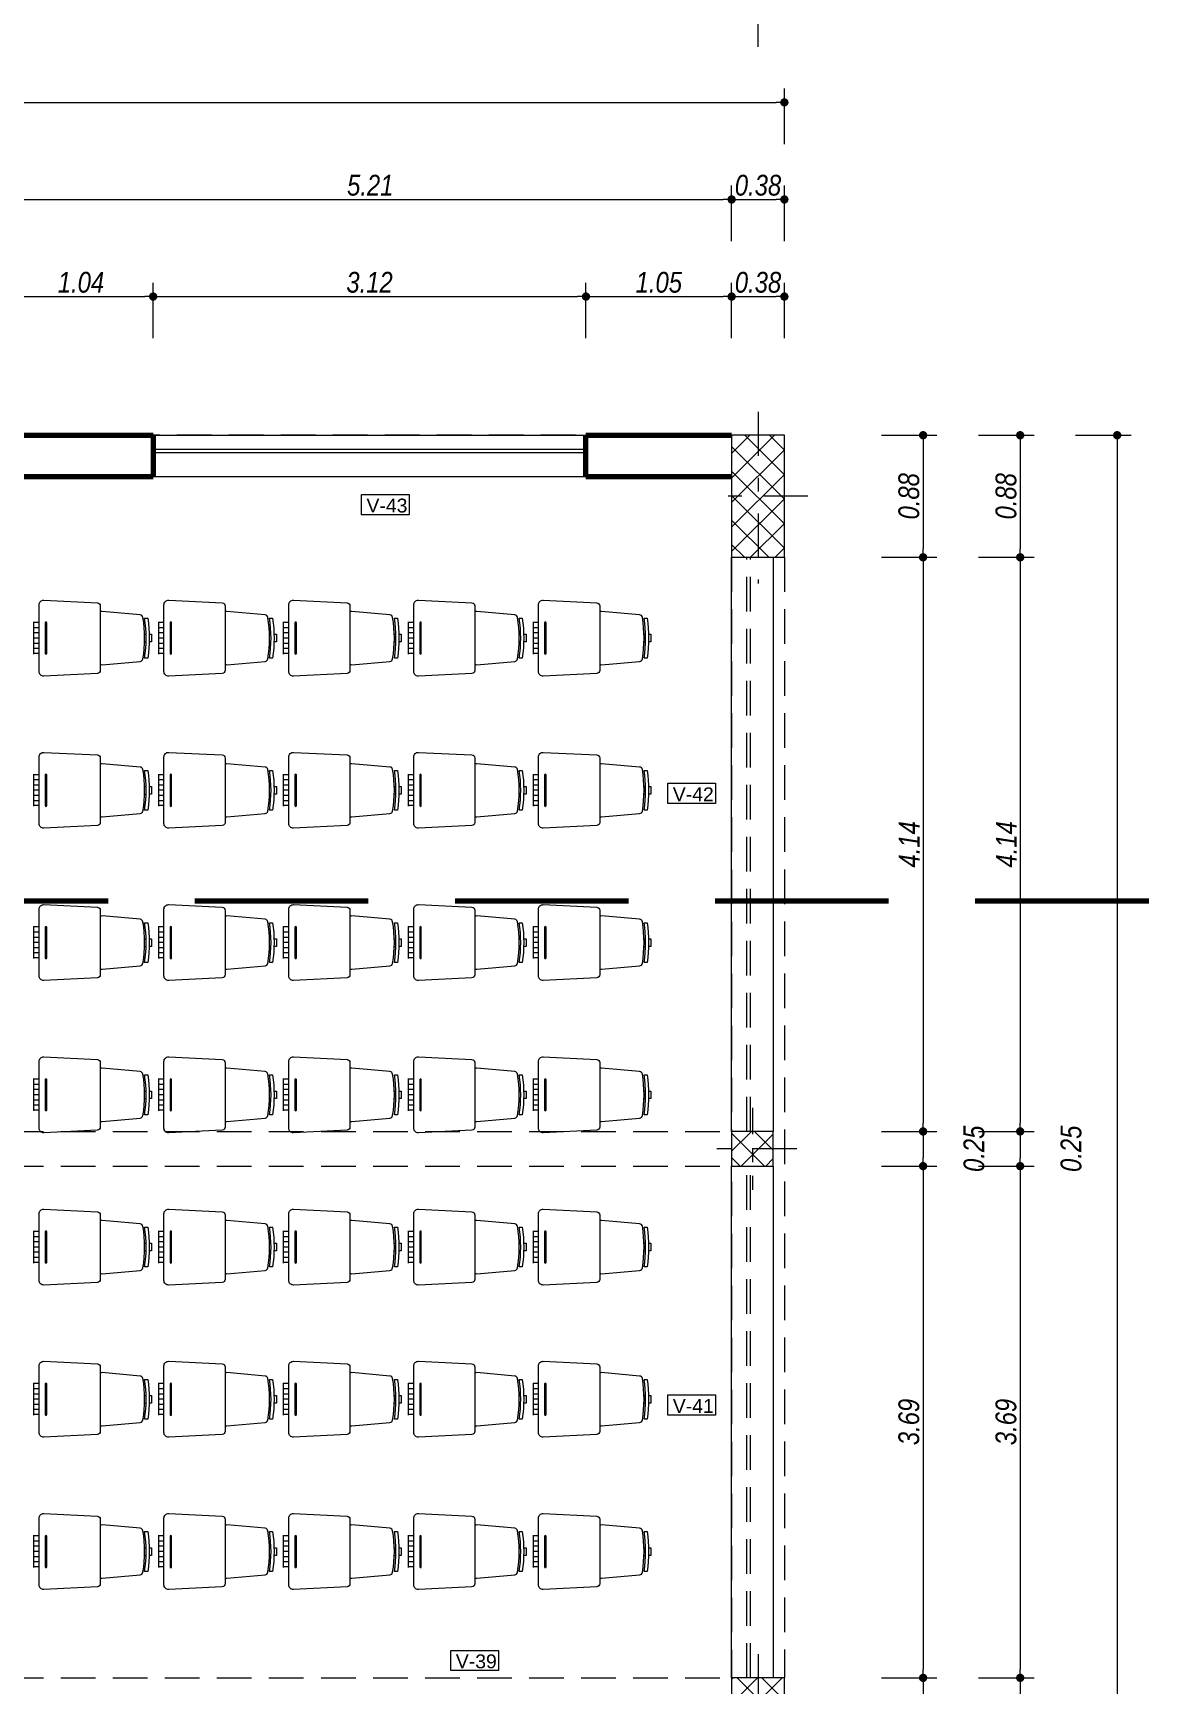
# Model space of a CAD drawing. Header units: inches. Extents: x 140 to 978, y -82 to 38.
# Drawn here: x 723.52 to 731.72, y 13.46 to 25.37 of the extents above; entities that cross this region are included whole.
import ezdxf

# ---------------------------------------------------------------- set-up
doc = ezdxf.new("R2010")
doc.units = ezdxf.units.IN
doc.header["$MEASUREMENT"] = 0
for name, pattern in [('DASHDOT2', [12.7, 6.35, -3.175, 0, -3.175]), ('DASHED', [0.75, 0.5, -0.25]), ('DASHED2', [0.375, 0.25, -0.125])]:
    doc.linetypes.add(name, pattern=pattern)
doc.layers.get('0').update_dxf_attribs({"lineweight": 0})
for name, color, linetype, lineweight in [('UNSAAC-COLUMNA', 24, 'Continuous', 0), ('UNSAAC-COTA', 48, 'Continuous', 0), ('UNSAAC-EJE COLUMNA', 22, 'DASHDOT2', 0), ('UNSAAC-FACHADA(2DO PLANO)', 7, 'Continuous', 30), ('UNSAAC-LINEA DE CORTE', 7, 'Continuous', 70), ('UNSAAC-MUEBLE', 254, 'Continuous', 0), ('UNSAAC-MURETE', 146, 'Continuous', 20), ('UNSAAC-MUROS', 7, 'Continuous', 70), ('UNSAAC-PROYECCIONES', 38, 'DASHED2', 0), ('UNSAAC-TEXTOS', 250, 'Continuous', 0), ('UNSAAC-TEXTURAS', 250, 'Continuous', 0), ('UNSAAC-VANOS', 24, 'Continuous', 0)]:
    doc.layers.add(name, color=color, linetype=linetype, lineweight=lineweight)
doc.styles.add('narrow', font='')
doc.styles.get("Standard").update_dxf_attribs({"font": 'arial.ttf'})
doc.styles.get('narrow').set_extended_font_data('Arial Narrow', italic=True)
doc.dimstyles.new('1EN75', dxfattribs={"dimtxt": 0.15, "dimasz": 0.06, "dimexe": 0.1, "dimexo": 0.15, "dimgap": 0.025, "dimtad": 1, "dimzin": 1, "dimdsep": 46, "dimtxsty": 'narrow', "dimblk": 'DOT', "dimcen": 0.1, "dimclrd": 256, "dimclre": 256, "dimclrt": 256, "dimaunit": 1, "dimadec": 3, "dimazin": 0, "dimtfac": 1, "dimtmove": 2, "dimatfit": 3, "dimldrblk": 'ARCHTICK', "dimfxl": 0.3, "dimfxlon": 1, "dimtolj": 1, "dimtzin": 0, "dimlwd": 0, "dimlwe": 0, "dimarcsym": 0})

# ---------------------------------------------------------------- blocks, each defined once
blk = doc.blocks.new('CARP-UNIP')
at = {"layer": 'UNSAAC-MUEBLE'}
for p, q in [((-0.106, 0.036), (0.104, 0.036)), ((-0.102, 0), (-0.102, 0.036)), ((-0.068, 0), (-0.068, 0.036)), ((-0.034, 0), (-0.034, 0.036)), ((0, 0), (0, 0.036)), ((0.034, 0), (0.034, 0.036)), ((0.068, 0), (0.068, 0.036)), ((0.1, 0), (0.1, 0.036)), ((-0.025, -0.69), (-0.025, -0.7)), ((0.025, -0.69), (0.025, -0.7))]:
    blk.add_line(p, q, dxfattribs=at)
for points in [[(0.231, -0.381), (0.248, -0.031, 0.428923), (0.218, 0), (-0.218, 0, 0.428923), (-0.248, -0.031), (-0.231, -0.381, 0.399656), (-0.211, -0.4), (0.211, -0.4, 0.399656)], [(-0.1, -0.04), (0.1, -0.04, -1), (0.1, -0.05), (-0.1, -0.05, -1)], [(-0.13, -0.69), (-0.13, -0.71, 0.075134), (0.13, -0.71), (0.13, -0.69, -0.076923)]]:
    blk.add_lwpolyline(points, format="xyb", close=True, dxfattribs=at)
blk.add_lwpolyline([(0.171, -0.4, -0.153788), (0.174, -0.412), (0.152, -0.661, -0.343052), (0.136, -0.679, -0.081306), (-0.136, -0.679, -0.343182), (-0.152, -0.661), (-0.174, -0.412, -0.15361), (-0.171, -0.4)], format="xyb", dxfattribs=at)
blk.add_lwpolyline([(-0.025, -0.72), (-0.025, -0.735), (0.025, -0.735), (0.025, -0.72)], dxfattribs=at)
blk = doc.blocks.new('_Dot')
at = {"color": 0, "linetype": 'ByBlock', "lineweight": -2}
blk.add_line((-0.5, 0), (-1, 0), dxfattribs=at)
at = {"color": 0, "linetype": 'ByBlock', "const_width": 0.5}
blk.add_lwpolyline([(-0.25, 0, 1), (0.25, 0, 1)], format="xyb", close=True, dxfattribs=at)
blk = doc.blocks.new('*D195')
at = {"layer": 'Defpoints', "color": 0, "transparency": 16777216}
for p in [(724.39, 23.469), (723.35, 22.469), (724.39, 22.469)]:
    blk.add_point(p, dxfattribs=at)
at = {"layer": 'UNSAAC-COTA', "lineweight": 0, "transparency": 16777216}
for p, q in [((723.35, 23.169), (723.35, 23.569)), ((723.41, 23.469), (724.33, 23.469)), ((724.39, 23.169), (724.39, 23.569))]:
    blk.add_line(p, q, dxfattribs=at)
at = {"layer": 'UNSAAC-COTA', "lineweight": 0, "transparency": 16777216, "xscale": 0.06, "yscale": 0.06, "zscale": 0.06, "rotation": 180}
blk.add_blockref('_Dot', (723.35, 23.469), dxfattribs=at)
at = {"layer": 'UNSAAC-COTA', "lineweight": 0, "transparency": 16777216, "xscale": 0.06, "yscale": 0.06, "zscale": 0.06}
blk.add_blockref('_Dot', (724.39, 23.469), dxfattribs=at)
at = {"layer": 'UNSAAC-COTA', "transparency": 16777216, "insert": (723.87, 23.571), "char_height": 0.15, "attachment_point": 5, "style": 'narrow'}
blk.add_mtext('\\A1;1.04', dxfattribs=at)
blk = doc.blocks.new('_ArchTick')
at = {"layer": 'UNSAAC-FACHADA(2DO PLANO)', "color": 0, "const_width": 0.15}
blk.add_lwpolyline([(-0.5, -0.5), (0.5, 0.5)], dxfattribs=at)
blk = doc.blocks.new('*D196')
at = {"layer": 'Defpoints', "color": 0, "transparency": 16777216}
for p in [(727.51, 23.469), (724.39, 22.469), (727.51, 22.469)]:
    blk.add_point(p, dxfattribs=at)
at = {"layer": 'UNSAAC-COTA', "lineweight": 0, "transparency": 16777216}
for p, q in [((724.39, 23.169), (724.39, 23.569)), ((724.45, 23.469), (727.45, 23.469)), ((727.51, 23.169), (727.51, 23.569))]:
    blk.add_line(p, q, dxfattribs=at)
at = {"layer": 'UNSAAC-COTA', "lineweight": 0, "transparency": 16777216, "xscale": 0.06, "yscale": 0.06, "zscale": 0.06, "rotation": 180}
blk.add_blockref('_Dot', (724.39, 23.469), dxfattribs=at)
at = {"layer": 'UNSAAC-COTA', "lineweight": 0, "transparency": 16777216, "xscale": 0.06, "yscale": 0.06, "zscale": 0.06}
blk.add_blockref('_Dot', (727.51, 23.469), dxfattribs=at)
at = {"layer": 'UNSAAC-COTA', "transparency": 16777216, "insert": (725.95, 23.571), "char_height": 0.15, "attachment_point": 5, "style": 'narrow'}
blk.add_mtext('\\A1;3.12', dxfattribs=at)
blk = doc.blocks.new('*D197')
at = {"layer": 'Defpoints', "color": 0, "transparency": 16777216}
for p in [(728.56, 23.469), (727.51, 22.469), (728.56, 22.469)]:
    blk.add_point(p, dxfattribs=at)
at = {"layer": 'UNSAAC-COTA', "lineweight": 0, "transparency": 16777216}
for p, q in [((727.51, 23.169), (727.51, 23.569)), ((727.57, 23.469), (728.5, 23.469)), ((728.56, 23.169), (728.56, 23.569))]:
    blk.add_line(p, q, dxfattribs=at)
at = {"layer": 'UNSAAC-COTA', "lineweight": 0, "transparency": 16777216, "xscale": 0.06, "yscale": 0.06, "zscale": 0.06, "rotation": 180}
blk.add_blockref('_Dot', (727.51, 23.469), dxfattribs=at)
at = {"layer": 'UNSAAC-COTA', "lineweight": 0, "transparency": 16777216, "xscale": 0.06, "yscale": 0.06, "zscale": 0.06}
blk.add_blockref('_Dot', (728.56, 23.469), dxfattribs=at)
at = {"layer": 'UNSAAC-COTA', "transparency": 16777216, "insert": (728.035, 23.571), "char_height": 0.15, "attachment_point": 5, "style": 'narrow'}
blk.add_mtext('\\A1;1.05', dxfattribs=at)
blk = doc.blocks.new('*D198')
at = {"layer": 'Defpoints', "color": 0, "transparency": 16777216}
for p in [(728.94, 23.469), (728.56, 22.469), (728.94, 22.469)]:
    blk.add_point(p, dxfattribs=at)
at = {"layer": 'UNSAAC-COTA', "lineweight": 0, "transparency": 16777216}
for p, q in [((728.56, 23.169), (728.56, 23.569)), ((728.62, 23.469), (728.88, 23.469)), ((728.94, 23.169), (728.94, 23.569))]:
    blk.add_line(p, q, dxfattribs=at)
at = {"layer": 'UNSAAC-COTA', "lineweight": 0, "transparency": 16777216, "xscale": 0.06, "yscale": 0.06, "zscale": 0.06, "rotation": 180}
blk.add_blockref('_Dot', (728.56, 23.469), dxfattribs=at)
at = {"layer": 'UNSAAC-COTA', "lineweight": 0, "transparency": 16777216, "xscale": 0.06, "yscale": 0.06, "zscale": 0.06}
blk.add_blockref('_Dot', (728.94, 23.469), dxfattribs=at)
at = {"layer": 'UNSAAC-COTA', "transparency": 16777216, "insert": (728.75, 23.571), "char_height": 0.15, "attachment_point": 5, "style": 'narrow'}
blk.add_mtext('\\A1;0.38', dxfattribs=at)
blk = doc.blocks.new('*D200')
at = {"layer": 'Defpoints', "color": 0, "transparency": 16777216}
for p in [(728.56, 24.169), (723.35, 22.469), (728.56, 22.469)]:
    blk.add_point(p, dxfattribs=at)
at = {"layer": 'UNSAAC-COTA', "lineweight": 0, "transparency": 16777216}
for p, q in [((723.35, 23.869), (723.35, 24.269)), ((728.56, 23.869), (728.56, 24.269)), ((723.41, 24.169), (728.5, 24.169))]:
    blk.add_line(p, q, dxfattribs=at)
at = {"layer": 'UNSAAC-COTA', "lineweight": 0, "transparency": 16777216, "xscale": 0.06, "yscale": 0.06, "zscale": 0.06, "rotation": 180}
blk.add_blockref('_Dot', (723.35, 24.169), dxfattribs=at)
at = {"layer": 'UNSAAC-COTA', "lineweight": 0, "transparency": 16777216, "xscale": 0.06, "yscale": 0.06, "zscale": 0.06}
blk.add_blockref('_Dot', (728.56, 24.169), dxfattribs=at)
at = {"layer": 'UNSAAC-COTA', "transparency": 16777216, "insert": (725.955, 24.271), "char_height": 0.15, "attachment_point": 5, "style": 'narrow'}
blk.add_mtext('\\A1;5.21', dxfattribs=at)
blk = doc.blocks.new('*D97')
at = {"layer": 'Defpoints', "color": 0, "transparency": 16777216}
for p in [(728.94, 24.169), (728.56, 22.469), (728.94, 22.469)]:
    blk.add_point(p, dxfattribs=at)
at = {"layer": 'UNSAAC-COTA', "lineweight": 0, "transparency": 16777216}
for p, q in [((728.56, 23.869), (728.56, 24.269)), ((728.94, 23.869), (728.94, 24.269)), ((728.62, 24.169), (728.88, 24.169))]:
    blk.add_line(p, q, dxfattribs=at)
at = {"layer": 'UNSAAC-COTA', "lineweight": 0, "transparency": 16777216, "xscale": 0.06, "yscale": 0.06, "zscale": 0.06, "rotation": 180}
blk.add_blockref('_Dot', (728.56, 24.169), dxfattribs=at)
at = {"layer": 'UNSAAC-COTA', "lineweight": 0, "transparency": 16777216, "xscale": 0.06, "yscale": 0.06, "zscale": 0.06}
blk.add_blockref('_Dot', (728.94, 24.169), dxfattribs=at)
at = {"layer": 'UNSAAC-COTA', "transparency": 16777216, "insert": (728.75, 24.271), "char_height": 0.15, "attachment_point": 5, "style": 'narrow'}
blk.add_mtext('\\A1;0.38', dxfattribs=at)
blk = doc.blocks.new('*D99')
at = {"layer": 'Defpoints', "color": 0, "transparency": 16777216}
for p in [(728.94, 24.869), (728.94, 22.469), (691.344, 20.064)]:
    blk.add_point(p, dxfattribs=at)
at = {"layer": 'UNSAAC-COTA', "lineweight": 0, "transparency": 16777216}
for p, q in [((691.344, 24.569), (691.344, 24.969)), ((728.94, 24.569), (728.94, 24.969)), ((691.404, 24.869), (728.88, 24.869))]:
    blk.add_line(p, q, dxfattribs=at)
at = {"layer": 'UNSAAC-COTA', "lineweight": 0, "transparency": 16777216, "xscale": 0.06, "yscale": 0.06, "zscale": 0.06, "rotation": 180}
blk.add_blockref('_Dot', (691.344, 24.869), dxfattribs=at)
at = {"layer": 'UNSAAC-COTA', "lineweight": 0, "transparency": 16777216, "xscale": 0.06, "yscale": 0.06, "zscale": 0.06}
blk.add_blockref('_Dot', (728.94, 24.869), dxfattribs=at)
at = {"layer": 'UNSAAC-COTA', "transparency": 16777216, "insert": (710.142, 24.971), "char_height": 0.15, "attachment_point": 5, "style": 'narrow'}
blk.add_mtext('\\A1;37.60', dxfattribs=at)
blk = doc.blocks.new('*D105')
at = {"layer": 'Defpoints', "color": 0, "transparency": 16777216}
for p in [(728.75, 25.569), (723.16, 22.639), (728.75, 22.639)]:
    blk.add_point(p, dxfattribs=at)
at = {"layer": 'UNSAAC-COTA', "lineweight": 0, "transparency": 16777216}
for p, q in [((723.16, 25.269), (723.16, 25.669)), ((728.75, 25.269), (728.75, 25.669)), ((723.22, 25.569), (728.69, 25.569))]:
    blk.add_line(p, q, dxfattribs=at)
at = {"layer": 'UNSAAC-COTA', "lineweight": 0, "transparency": 16777216, "xscale": 0.06, "yscale": 0.06, "zscale": 0.06, "rotation": 180}
blk.add_blockref('_Dot', (723.16, 25.569), dxfattribs=at)
at = {"layer": 'UNSAAC-COTA', "lineweight": 0, "transparency": 16777216, "xscale": 0.06, "yscale": 0.06, "zscale": 0.06}
blk.add_blockref('_Dot', (728.75, 25.569), dxfattribs=at)
at = {"layer": 'UNSAAC-COTA', "transparency": 16777216, "insert": (725.955, 25.671), "char_height": 0.15, "attachment_point": 5, "style": 'narrow'}
blk.add_mtext('\\A1;5.59', dxfattribs=at)
blk = doc.blocks.new('*D106')
at = {"layer": 'Defpoints', "color": 0, "transparency": 16777216}
for p in [(728.94, 22.469), (728.94, 21.589), (729.94, 21.589)]:
    blk.add_point(p, dxfattribs=at)
at = {"layer": 'UNSAAC-COTA', "lineweight": 0, "transparency": 16777216}
for p, q in [((729.64, 22.469), (730.04, 22.469)), ((729.94, 22.409), (729.94, 21.649)), ((729.64, 21.589), (730.04, 21.589))]:
    blk.add_line(p, q, dxfattribs=at)
at = {"layer": 'UNSAAC-COTA', "lineweight": 0, "transparency": 16777216, "xscale": 0.06, "yscale": 0.06, "zscale": 0.06}
for p, rotation in [((729.94, 22.469), 90), ((729.94, 21.589), 270)]:
    blk.add_blockref('_Dot', p, dxfattribs=dict(at, rotation=rotation))
at = {"layer": 'UNSAAC-COTA', "transparency": 16777216, "insert": (729.838, 22.029), "char_height": 0.15, "attachment_point": 5, "rotation": 90, "style": 'narrow'}
blk.add_mtext('\\A1;0.88', dxfattribs=at)
blk = doc.blocks.new('*D107')
at = {"layer": 'Defpoints', "color": 0, "transparency": 16777216}
for p in [(728.94, 21.589), (728.86, 17.449), (729.94, 17.449)]:
    blk.add_point(p, dxfattribs=at)
at = {"layer": 'UNSAAC-COTA', "lineweight": 0, "transparency": 16777216}
for p, q in [((729.64, 21.589), (730.04, 21.589)), ((729.94, 21.529), (729.94, 17.509)), ((729.64, 17.449), (730.04, 17.449))]:
    blk.add_line(p, q, dxfattribs=at)
at = {"layer": 'UNSAAC-COTA', "lineweight": 0, "transparency": 16777216, "xscale": 0.06, "yscale": 0.06, "zscale": 0.06}
for p, rotation in [((729.94, 21.589), 90), ((729.94, 17.449), 270)]:
    blk.add_blockref('_Dot', p, dxfattribs=dict(at, rotation=rotation))
at = {"layer": 'UNSAAC-COTA', "transparency": 16777216, "insert": (729.84, 19.519), "char_height": 0.15, "attachment_point": 5, "rotation": 90, "style": 'narrow'}
blk.add_mtext('\\A1;4.14', dxfattribs=at)
blk = doc.blocks.new('*D108')
at = {"layer": 'Defpoints', "color": 0, "transparency": 16777216}
for p in [(728.86, 17.449), (728.86, 17.199), (729.94, 17.199)]:
    blk.add_point(p, dxfattribs=at)
at = {"layer": 'UNSAAC-COTA', "lineweight": 0, "transparency": 16777216}
for p, q in [((729.64, 17.449), (730.04, 17.449)), ((729.94, 17.389), (729.94, 17.259)), ((729.64, 17.199), (730.04, 17.199))]:
    blk.add_line(p, q, dxfattribs=at)
at = {"layer": 'UNSAAC-COTA', "lineweight": 0, "transparency": 16777216, "xscale": 0.06, "yscale": 0.06, "zscale": 0.06}
for p, rotation in [((729.94, 17.449), 90), ((729.94, 17.199), 270)]:
    blk.add_blockref('_Dot', p, dxfattribs=dict(at, rotation=rotation))
at = {"layer": 'UNSAAC-COTA', "transparency": 16777216, "insert": (730.307, 17.324), "char_height": 0.15, "attachment_point": 5, "rotation": 90, "style": 'narrow'}
blk.add_mtext('\\A1;0.25', dxfattribs=at)
blk = doc.blocks.new('*D109')
at = {"layer": 'Defpoints', "color": 0, "transparency": 16777216}
for p in [(728.86, 17.199), (728.94, 13.509), (729.94, 13.509)]:
    blk.add_point(p, dxfattribs=at)
at = {"layer": 'UNSAAC-COTA', "lineweight": 0, "transparency": 16777216}
for p, q in [((729.64, 17.199), (730.04, 17.199)), ((729.94, 17.139), (729.94, 13.569)), ((729.64, 13.509), (730.04, 13.509))]:
    blk.add_line(p, q, dxfattribs=at)
at = {"layer": 'UNSAAC-COTA', "lineweight": 0, "transparency": 16777216, "xscale": 0.06, "yscale": 0.06, "zscale": 0.06}
for p, rotation in [((729.94, 17.199), 90), ((729.94, 13.509), 270)]:
    blk.add_blockref('_Dot', p, dxfattribs=dict(at, rotation=rotation))
at = {"layer": 'UNSAAC-COTA', "transparency": 16777216, "insert": (729.838, 15.354), "char_height": 0.15, "attachment_point": 5, "rotation": 90, "style": 'narrow'}
blk.add_mtext('\\A1;3.69', dxfattribs=at)
blk = doc.blocks.new('*D110')
at = {"layer": 'Defpoints', "color": 0, "transparency": 16777216}
for p in [(728.94, 13.509), (728.94, 12.629), (729.94, 12.629)]:
    blk.add_point(p, dxfattribs=at)
at = {"layer": 'UNSAAC-COTA', "lineweight": 0, "transparency": 16777216}
for p, q in [((729.64, 13.509), (730.04, 13.509)), ((729.94, 13.449), (729.94, 12.689)), ((729.64, 12.629), (730.04, 12.629))]:
    blk.add_line(p, q, dxfattribs=at)
at = {"layer": 'UNSAAC-COTA', "lineweight": 0, "transparency": 16777216, "xscale": 0.06, "yscale": 0.06, "zscale": 0.06}
for p, rotation in [((729.94, 13.509), 90), ((729.94, 12.629), 270)]:
    blk.add_blockref('_Dot', p, dxfattribs=dict(at, rotation=rotation))
at = {"layer": 'UNSAAC-COTA', "transparency": 16777216, "insert": (729.838, 13.069), "char_height": 0.15, "attachment_point": 5, "rotation": 90, "style": 'narrow'}
blk.add_mtext('\\A1;0.88', dxfattribs=at)
blk = doc.blocks.new('*D119')
at = {"layer": 'Defpoints', "color": 0, "transparency": 16777216}
for p in [(728.94, 22.469), (728.94, 21.589), (730.64, 21.589)]:
    blk.add_point(p, dxfattribs=at)
at = {"layer": 'UNSAAC-COTA', "lineweight": 0, "transparency": 16777216}
for p, q in [((730.34, 22.469), (730.74, 22.469)), ((730.64, 22.409), (730.64, 21.649)), ((730.34, 21.589), (730.74, 21.589))]:
    blk.add_line(p, q, dxfattribs=at)
at = {"layer": 'UNSAAC-COTA', "lineweight": 0, "transparency": 16777216, "xscale": 0.06, "yscale": 0.06, "zscale": 0.06}
for p, rotation in [((730.64, 22.469), 90), ((730.64, 21.589), 270)]:
    blk.add_blockref('_Dot', p, dxfattribs=dict(at, rotation=rotation))
at = {"layer": 'UNSAAC-COTA', "transparency": 16777216, "insert": (730.538, 22.029), "char_height": 0.15, "attachment_point": 5, "rotation": 90, "style": 'narrow'}
blk.add_mtext('\\A1;0.88', dxfattribs=at)
blk = doc.blocks.new('*D120')
at = {"layer": 'Defpoints', "color": 0, "transparency": 16777216}
for p in [(728.94, 21.589), (728.86, 17.449), (730.64, 17.449)]:
    blk.add_point(p, dxfattribs=at)
at = {"layer": 'UNSAAC-COTA', "lineweight": 0, "transparency": 16777216}
for p, q in [((730.34, 21.589), (730.74, 21.589)), ((730.64, 21.529), (730.64, 17.509)), ((730.34, 17.449), (730.74, 17.449))]:
    blk.add_line(p, q, dxfattribs=at)
at = {"layer": 'UNSAAC-COTA', "lineweight": 0, "transparency": 16777216, "xscale": 0.06, "yscale": 0.06, "zscale": 0.06}
for p, rotation in [((730.64, 21.589), 90), ((730.64, 17.449), 270)]:
    blk.add_blockref('_Dot', p, dxfattribs=dict(at, rotation=rotation))
at = {"layer": 'UNSAAC-COTA', "transparency": 16777216, "insert": (730.54, 19.519), "char_height": 0.15, "attachment_point": 5, "rotation": 90, "style": 'narrow'}
blk.add_mtext('\\A1;4.14', dxfattribs=at)
blk = doc.blocks.new('*D205')
at = {"layer": 'Defpoints', "color": 0, "transparency": 16777216}
for p in [(728.86, 17.449), (728.86, 17.199), (730.64, 17.199)]:
    blk.add_point(p, dxfattribs=at)
at = {"layer": 'UNSAAC-COTA', "lineweight": 0, "transparency": 16777216}
for p, q in [((730.34, 17.449), (730.74, 17.449)), ((730.64, 17.389), (730.64, 17.259)), ((730.34, 17.199), (730.74, 17.199))]:
    blk.add_line(p, q, dxfattribs=at)
at = {"layer": 'UNSAAC-COTA', "lineweight": 0, "transparency": 16777216, "xscale": 0.06, "yscale": 0.06, "zscale": 0.06}
for p, rotation in [((730.64, 17.449), 90), ((730.64, 17.199), 270)]:
    blk.add_blockref('_Dot', p, dxfattribs=dict(at, rotation=rotation))
at = {"layer": 'UNSAAC-COTA', "transparency": 16777216, "insert": (731.007, 17.324), "char_height": 0.15, "attachment_point": 5, "rotation": 90, "style": 'narrow'}
blk.add_mtext('\\A1;0.25', dxfattribs=at)
blk = doc.blocks.new('*D206')
at = {"layer": 'Defpoints', "color": 0, "transparency": 16777216}
for p in [(728.86, 17.199), (728.94, 13.509), (730.64, 13.509)]:
    blk.add_point(p, dxfattribs=at)
at = {"layer": 'UNSAAC-COTA', "lineweight": 0, "transparency": 16777216}
for p, q in [((730.34, 17.199), (730.74, 17.199)), ((730.64, 17.139), (730.64, 13.569)), ((730.34, 13.509), (730.74, 13.509))]:
    blk.add_line(p, q, dxfattribs=at)
at = {"layer": 'UNSAAC-COTA', "lineweight": 0, "transparency": 16777216, "xscale": 0.06, "yscale": 0.06, "zscale": 0.06}
for p, rotation in [((730.64, 17.199), 90), ((730.64, 13.509), 270)]:
    blk.add_blockref('_Dot', p, dxfattribs=dict(at, rotation=rotation))
at = {"layer": 'UNSAAC-COTA', "transparency": 16777216, "insert": (730.538, 15.354), "char_height": 0.15, "attachment_point": 5, "rotation": 90, "style": 'narrow'}
blk.add_mtext('\\A1;3.69', dxfattribs=at)
blk = doc.blocks.new('*D121')
at = {"layer": 'Defpoints', "color": 0, "transparency": 16777216}
for p in [(728.94, 13.509), (728.94, 12.629), (730.64, 12.629)]:
    blk.add_point(p, dxfattribs=at)
at = {"layer": 'UNSAAC-COTA', "lineweight": 0, "transparency": 16777216}
for p, q in [((730.34, 13.509), (730.74, 13.509)), ((730.64, 13.449), (730.64, 12.689)), ((730.34, 12.629), (730.74, 12.629))]:
    blk.add_line(p, q, dxfattribs=at)
at = {"layer": 'UNSAAC-COTA', "lineweight": 0, "transparency": 16777216, "xscale": 0.06, "yscale": 0.06, "zscale": 0.06}
for p, rotation in [((730.64, 13.509), 90), ((730.64, 12.629), 270)]:
    blk.add_blockref('_Dot', p, dxfattribs=dict(at, rotation=rotation))
at = {"layer": 'UNSAAC-COTA', "transparency": 16777216, "insert": (730.538, 13.069), "char_height": 0.15, "attachment_point": 5, "rotation": 90, "style": 'narrow'}
blk.add_mtext('\\A1;0.88', dxfattribs=at)
blk = doc.blocks.new('*D131')
at = {"layer": 'Defpoints', "color": 0, "transparency": 16777216}
for p in [(728.94, 22.469), (728.94, -11.501), (731.339, -11.501)]:
    blk.add_point(p, dxfattribs=at)
at = {"layer": 'UNSAAC-COTA', "lineweight": 0, "transparency": 16777216}
for p, q in [((731.039, 22.469), (731.439, 22.469)), ((731.339, 22.409), (731.339, -11.441)), ((731.039, -11.501), (731.439, -11.501))]:
    blk.add_line(p, q, dxfattribs=at)
at = {"layer": 'UNSAAC-COTA', "lineweight": 0, "transparency": 16777216, "xscale": 0.06, "yscale": 0.06, "zscale": 0.06}
for p, rotation in [((731.339, 22.469), 90), ((731.339, -11.501), 270)]:
    blk.add_blockref('_Dot', p, dxfattribs=dict(at, rotation=rotation))
at = {"layer": 'UNSAAC-COTA', "transparency": 16777216, "insert": (731.238, 5.484), "char_height": 0.15, "attachment_point": 5, "rotation": 90, "style": 'narrow'}
blk.add_mtext('\\A1;33.97', dxfattribs=at)
blk = doc.blocks.new('*D132')
at = {"layer": 'Defpoints', "color": 0, "transparency": 16777216}
for p in [(729.11, 22.029), (729.11, 17.324), (732.199, 17.324)]:
    blk.add_point(p, dxfattribs=at)
at = {"layer": 'UNSAAC-COTA', "lineweight": 0, "transparency": 16777216}
for p, q in [((731.899, 22.029), (732.299, 22.029)), ((732.199, 21.969), (732.199, 17.384)), ((731.899, 17.324), (732.299, 17.324))]:
    blk.add_line(p, q, dxfattribs=at)
at = {"layer": 'UNSAAC-COTA', "lineweight": 0, "transparency": 16777216, "xscale": 0.06, "yscale": 0.06, "zscale": 0.06}
for p, rotation in [((732.199, 22.029), 90), ((732.199, 17.324), 270)]:
    blk.add_blockref('_Dot', p, dxfattribs=dict(at, rotation=rotation))
at = {"layer": 'UNSAAC-COTA', "transparency": 16777216, "insert": (732.099, 19.677), "char_height": 0.15, "attachment_point": 5, "rotation": 90, "style": 'narrow'}
blk.add_mtext('\\A1;4.71', dxfattribs=at)
blk = doc.blocks.new('col 1')
at = {"layer": 'UNSAAC-TEXTURAS'}
h = blk.add_hatch(dxfattribs=at)
h.set_pattern_fill('ANSI37', color=256)
h.set_pattern_definition([(45, (-883.57834, -198.29603), (-0.088388348, 0.088388348), []), (135, (-883.57834, -198.29603), (-0.088388348, -0.088388348), [])])
h.paths.add_polyline_path([(0.15, 0.25), (0, 0.25), (0, 0.125), (0.15, 0.125)])
h.paths.add_polyline_path([(0.3, 0), (0.3, 0.125), (0.15, 0.125), (0.15, 0)])
h.paths.add_polyline_path([(0.3, 0.125), (0.3, 0.25), (0.15, 0.25), (0.15, 0.125)])
h.paths.add_polyline_path([(0, 0.125), (0, 0), (0.15, 0), (0.15, 0.125)])
at = {"layer": 'UNSAAC-COLUMNA'}
blk.add_lwpolyline([(0, 0), (0.3, 0), (0.3, 0.25), (0, 0.25)], close=True, dxfattribs=at)
at = {"layer": 'UNSAAC-EJE COLUMNA', "ltscale": 0.03}
blk.add_line((0.15, 0.42), (0.15, -0.17), dxfattribs=at)
at = {"layer": 'UNSAAC-EJE COLUMNA', "ltscale": 0.05}
blk.add_line((0.47, 0.125), (-0.17, 0.125), dxfattribs=at)
blk = doc.blocks.new('cs1')
at = {"layer": 'UNSAAC-TEXTURAS'}
h = blk.add_hatch(dxfattribs=at)
h.set_pattern_fill('ANSI37', color=256)
h.paths.add_polyline_path([(850.008, 169.826), (850.198, 169.826), (850.198, 170.266), (850.008, 170.266)])
h.paths.add_polyline_path([(850.198, 169.826), (850.388, 169.826), (850.388, 170.266), (850.198, 170.266)])
h.paths.add_polyline_path([(850.388, 169.826), (850.198, 169.826), (850.198, 169.386), (850.388, 169.386)])
h.paths.add_polyline_path([(850.198, 169.826), (850.008, 169.826), (850.008, 169.386), (850.198, 169.386)])
at = {"layer": 'UNSAAC-COLUMNA'}
blk.add_lwpolyline([(850.388, 169.386), (850.388, 170.266), (850.008, 170.266), (850.008, 169.386)], close=True, dxfattribs=at)
at = {"layer": 'UNSAAC-EJE COLUMNA', "ltscale": 0.05}
for p, q in [((850.198, 170.436), (850.198, 169.196)), ((850.558, 169.826), (849.828, 169.826))]:
    blk.add_line(p, q, dxfattribs=at)
blk = doc.blocks.new('A$C71314F6E')
at = {"layer": 'UNSAAC-TEXTURAS'}
for name, p in [('cs1', (-810.36, -155.166)), ('col 1', (39.648, 9.83)), ('cs1', (-810.36, -164.126))]:
    blk.add_blockref(name, p, dxfattribs=at)
blk = doc.blocks.new('ETRUCTURA INFORMATIVA')
at = {"layer": 'UNSAAC-PROYECCIONES'}
for p, q in [((1187.56, 22.469), (1182.35, 22.469)), ((1187.56, 22.169), (1182.35, 22.169)), ((1187.56, 21.589), (1187.56, 13.509)), ((1187.94, 21.589), (1187.94, 13.509)), ((1182.35, 17.449), (1187.56, 17.449)), ((1182.35, 17.199), (1187.56, 17.199)), ((1182.35, 13.509), (1187.56, 13.509))]:
    blk.add_line(p, q, dxfattribs=at)
at = {"layer": 'UNSAAC-COLUMNA'}
blk.add_blockref('A$C71314F6E', (1147.912, 7.369), dxfattribs=at)

msp = doc.modelspace()

# ---------------------------------------------------------------- linework, layer by layer
at = {"layer": 'UNSAAC-LINEA DE CORTE', "linetype": 'DASHED', "ltscale": 2.5}
msp.add_line((679.691, 19.113), (739.094, 19.113), dxfattribs=at)
at = {"layer": 'UNSAAC-MURETE'}
for p, q in [((728.56, 17.449), (728.56, 21.589)), ((728.86, 21.589), (728.86, 17.449)), ((728.56, 13.509), (728.56, 17.199)), ((728.86, 17.199), (728.86, 13.509))]:
    msp.add_line(p, q, dxfattribs=at)
msp.add_lwpolyline([(724.39, 22.469), (727.51, 22.469), (727.51, 22.169), (724.39, 22.169)], dxfattribs=at)
at = {"layer": 'UNSAAC-MUROS'}
for p, q in [((723.35, 22.469), (724.39, 22.469)), ((724.39, 22.469), (724.39, 22.169)), ((727.51, 22.469), (728.56, 22.469)), ((727.51, 22.169), (727.51, 22.469)), ((724.39, 22.169), (723.35, 22.169)), ((728.56, 22.169), (727.51, 22.169))]:
    msp.add_line(p, q, dxfattribs=at)
at = {"layer": 'UNSAAC-TEXTOS'}
for points in [[(725.892, 22.041), (726.236, 22.041), (726.236, 21.895), (725.892, 21.895)], [(728.1, 19.96), (728.443, 19.96), (728.443, 19.814), (728.1, 19.814)], [(728.1, 15.549), (728.443, 15.549), (728.443, 15.403), (728.1, 15.403)], [(726.536, 13.707), (726.88, 13.707), (726.88, 13.561), (726.536, 13.561)]]:
    msp.add_lwpolyline(points, close=True, dxfattribs=at)
at = {"layer": 'UNSAAC-VANOS', "ltscale": 0.01}
for p, q in [((724.39, 22.369), (727.51, 22.369)), ((724.39, 22.344), (727.51, 22.344))]:
    msp.add_line(p, q, dxfattribs=at)
at = {"layer": 'UNSAAC-VANOS', "linetype": 'DASHED2'}
for p, q in [((728.67, 17.449), (728.67, 21.589)), ((728.695, 17.449), (728.695, 21.589)), ((728.67, 13.509), (728.67, 17.199)), ((728.695, 13.509), (728.695, 17.199))]:
    msp.add_line(p, q, dxfattribs=at)

# ---------------------------------------------------------------- block references
at = {"layer": 'UNSAAC-MUEBLE', "xscale": -1.102461361298765, "yscale": 1.102461361298765, "zscale": 1.102461361298765, "rotation": 90}
for p in [(723.568, 21.006), (724.468, 21.006), (725.368, 21.006), (726.268, 21.006), (727.168, 21.006), (723.568, 19.909), (724.468, 19.909), (725.368, 19.909), (726.268, 19.909), (727.168, 19.909), (723.568, 18.811), (724.468, 18.811), (725.368, 18.811), (726.268, 18.811), (727.168, 18.811), (723.568, 17.713), (724.468, 17.713), (725.368, 17.713), (726.268, 17.713), (727.168, 17.713), (723.568, 16.615), (724.468, 16.615), (725.368, 16.615), (726.268, 16.615), (727.168, 16.615), (723.568, 15.518), (724.468, 15.518), (725.368, 15.518), (726.268, 15.518), (727.168, 15.518), (723.568, 14.42), (724.468, 14.42), (725.368, 14.42), (726.268, 14.42), (727.168, 14.42)]:
    msp.add_blockref('CARP-UNIP', p, dxfattribs=at)
at = {"layer": 'UNSAAC-PROYECCIONES'}
msp.add_blockref('ETRUCTURA INFORMATIVA', (-459, 0), dxfattribs=at)

# ---------------------------------------------------------------- texts
at = {"layer": 'UNSAAC-TEXTOS', "char_height": 0.1, "attachment_point": 1}
for s, insert in [('{\\f@Arial Unicode MS|b0|i0|c0|p34;V-}43', (725.928, 22.012)), ('{\\f@Arial Unicode MS|b0|i0|c0|p34;V-}42', (728.136, 19.93)), ('{\\f@Arial Unicode MS|b0|i0|c0|p34;V-}41', (728.136, 15.519)), ('{\\f@Arial Unicode MS|b0|i0|c0|p34;V-}39', (726.572, 13.678))]:
    msp.add_mtext_dynamic_manual_height_columns(s, width=0.2, gutter_width=1, heights=[0], dxfattribs=dict(at, insert=insert))

# ---------------------------------------------------------------- dimensions: what is measured, and where the dimension line sits
at = {"layer": 'UNSAAC-COTA'}
for base, p1, p2, picture, middle in [((728.75, 25.569), (723.16, 22.639), (728.75, 22.639), '*D105', (725.955, 25.671)), ((728.94, 24.869), (691.344, 20.064), (728.94, 22.469), '*D99', (710.142, 24.971)), ((728.56, 24.169), (723.35, 22.469), (728.56, 22.469), '*D200', (725.955, 24.271)), ((728.94, 24.169), (728.56, 22.469), (728.94, 22.469), '*D97', (728.75, 24.271)), ((724.39, 23.469), (723.35, 22.469), (724.39, 22.469), '*D195', (723.87, 23.571)), ((727.51, 23.469), (724.39, 22.469), (727.51, 22.469), '*D196', (725.95, 23.571)), ((728.56, 23.469), (727.51, 22.469), (728.56, 22.469), '*D197', (728.035, 23.571)), ((728.94, 23.469), (728.56, 22.469), (728.94, 22.469), '*D198', (728.75, 23.571))]:
    dim = msp.add_linear_dim(base=base, p1=p1, p2=p2, dimstyle='1EN75', dxfattribs=at)
    dim.commit()
    dim.dimension.update_dxf_attribs({"geometry": picture, "text_midpoint": middle})
for base, p1, p2, picture, middle in [((729.94, 21.589), (728.94, 22.469), (728.94, 21.589), '*D106', (729.838, 22.029)), ((730.64, 21.589), (728.94, 22.469), (728.94, 21.589), '*D119', (730.538, 22.029)), ((731.339, -11.501), (728.94, 22.469), (728.94, -11.501), '*D131', (731.238, 5.484)), ((732.1993, 17.3239), (729.1104, 22.0292), (729.1104, 17.3239), '*D132', (732.0989, 19.6765)), ((729.94, 17.449), (728.94, 21.589), (728.86, 17.449), '*D107', (729.84, 19.519)), ((730.64, 17.449), (728.94, 21.589), (728.86, 17.449), '*D120', (730.54, 19.519)), ((729.94, 17.199), (728.86, 17.449), (728.86, 17.199), '*D108', (730.307, 17.324)), ((730.64, 17.199), (728.86, 17.449), (728.86, 17.199), '*D205', (731.007, 17.324)), ((729.94, 13.509), (728.86, 17.199), (728.94, 13.509), '*D109', (729.838, 15.354)), ((730.64, 13.509), (728.86, 17.199), (728.94, 13.509), '*D206', (730.538, 15.354)), ((729.94, 12.629), (728.94, 13.509), (728.94, 12.629), '*D110', (729.838, 13.069)), ((730.64, 12.629), (728.94, 13.509), (728.94, 12.629), '*D121', (730.538, 13.069))]:
    dim = msp.add_linear_dim(base=base, p1=p1, p2=p2, angle=90, dimstyle='1EN75', dxfattribs=at)
    dim.commit()
    dim.dimension.update_dxf_attribs({"geometry": picture, "text_midpoint": middle})

doc.saveas('drawing.dxf')
